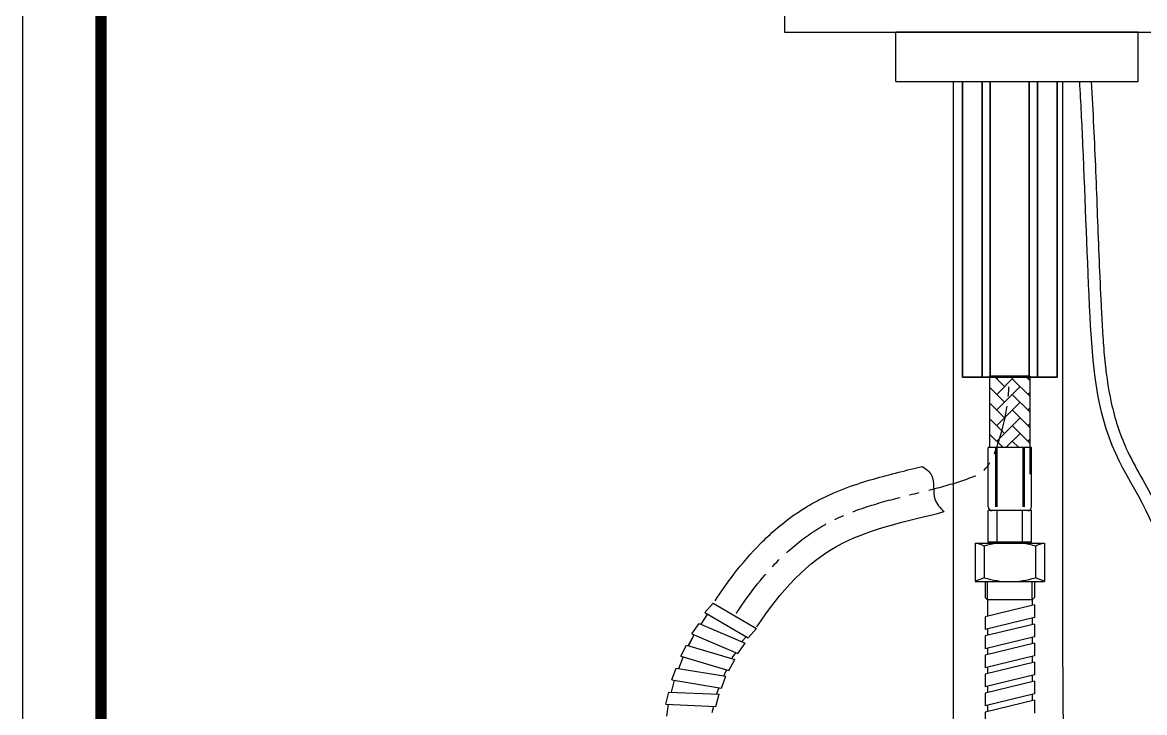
# Model space of a CAD drawing. Extents: x 1350 to 2592, y -2 to 907.
# Drawn here: x 1350.5 to 1635.3, y 267.8 to 442.9 of the extents above; entities that cross this region are included whole.
import ezdxf

# ---------------------------------------------------------------- set-up
doc = ezdxf.new("R2010")
doc.units = 0
doc.header["$LTSCALE"] = 10
doc.header["$MEASUREMENT"] = 0
doc.linetypes.add('CENTER', pattern=[2, 1.25, -0.25, 0.25, -0.25])
doc.layers.get('0').update_dxf_attribs({"linetype": 'CONTINUOUS'})
doc.layers.add('중심선', color=1, linetype='CENTER', lineweight=25)

msp = doc.modelspace()

# ---------------------------------------------------------------- hatches: boundary and pattern name
h = msp.add_hatch()
h.set_pattern_fill('AR-HBONE', color=256, scale=0.7, style=0)
h.set_pattern_definition([(45, (77.2462, -87.0518), (3e-16, 3.959798), [8.4, -2.8]), (135, (79.226, -85.072), (3e-16, 3.959798), [8.4, -2.8])])
h.paths.add_polyline_path([(1606.21, 353.12), (1596.09, 353.12), (1596.09, 335.03), (1606.21, 335.03)])

# ---------------------------------------------------------------- linework, layer by layer
at = {"color": 0, "linetype": 'Continuous'}
msp.add_line((1543.96, 445.39), (1543.96, 440.39), dxfattribs=at)
at = {"ltscale": 0.5}
for p, q in [((1543.96, 440.39), (1662, 440.39)), ((1633.75, 440.39), (1572.22, 440.39)), ((1583.5, 427.89), (1603.5, 427.89)), ((1592.38, 310.78), (1609.92, 310.78)), ((1592.38, 301.03), (1609.92, 301.03))]:
    msp.add_line(p, q, dxfattribs=at)
for p, q in [((1586.88, 285.33), (1586.88, 427.89)), ((1614.62, 285.33), (1614.62, 427.89)), ((1596.09, 335.03), (1596.09, 353.12)), ((1606.21, 353.12), (1606.21, 352.97)), ((1606.21, 352.97), (1606.21, 352)), ((1606.21, 352), (1606.21, 349.01)), ((1606.21, 349.01), (1606.21, 348.05)), ((1606.21, 348.05), (1606.21, 335.03)), ((1606.21, 345.05), (1606.21, 344.09)), ((1595.65, 320.03), (1595.65, 335.03)), ((1606.65, 335.03), (1595.65, 335.03)), ((1606.65, 335.03), (1595.65, 335.03)), ((1595.65, 320.03), (1595.65, 335.03)), ((1606.65, 335.03), (1595.65, 335.03)), ((1597.58, 320.03), (1597.58, 335.03)), ((1597.58, 320.03), (1597.58, 335.03)), ((1597.95, 320.03), (1597.95, 335.03)), ((1597.95, 320.03), (1597.95, 335.03)), ((1604.49, 320.03), (1604.49, 335.03)), ((1604.49, 320.03), (1604.49, 335.03)), ((1604.86, 320.03), (1604.86, 335.03)), ((1604.86, 320.03), (1604.86, 335.03)), ((1606.21, 335.03), (1606.21, 328.25)), ((1606.21, 335.03), (1606.21, 328.25)), ((1606.65, 320.03), (1606.65, 335.03)), ((1606.65, 320.03), (1606.65, 335.03)), ((1595.65, 311.03), (1595.65, 319.03)), ((1606.65, 319.03), (1595.65, 319.03)), ((1595.65, 311.03), (1595.65, 319.03)), ((1606.65, 319.03), (1595.65, 319.03)), ((1597.97, 311.03), (1597.97, 319.03)), ((1597.97, 311.03), (1597.97, 319.03)), ((1604.32, 311.03), (1604.32, 319.03)), ((1604.32, 311.03), (1604.32, 319.03)), ((1606.65, 311.03), (1606.65, 319.03)), ((1606.65, 311.03), (1606.65, 319.03)), ((1592.38, 310.78), (1592.38, 301.03)), ((1606.65, 311.03), (1595.65, 311.03)), ((1609.92, 310.78), (1609.92, 301.03)), ((1594.65, 310.03), (1594.65, 302.03)), ((1607.65, 310.03), (1607.65, 302.03)), ((1592.38, 301.03), (1609.92, 301.03)), ((1594.9, 301.03), (1594.9, 296.97)), ((1607.4, 301.03), (1607.4, 296.97)), ((1595.46, 296.41), (1594.9, 296.97)), ((1595.46, 296.41), (1595.46, 292.21)), ((1606.84, 296.41), (1595.46, 296.41)), ((1606.84, 296.41), (1607.4, 296.97)), ((1606.84, 296.41), (1606.84, 294.97)), ((1523.7, 293.21), (1525.84, 295.59)), ((1525.84, 295.59), (1536.86, 289.14)), ((1607.4, 295.11), (1594.9, 292.07)), ((1607.4, 295.11), (1607.4, 291.88)), ((1522.81, 290.19), (1524.45, 292.82)), ((1523.7, 293.21), (1534.72, 286.76)), ((1594.9, 292.07), (1594.9, 288.84)), ((1607.4, 291.88), (1594.9, 288.84)), ((1606.84, 291.74), (1606.84, 290.13)), ((1520.41, 287.81), (1522.25, 290.43)), ((1520.41, 287.81), (1532.13, 282.75)), ((1522.25, 290.43), (1533.97, 285.37)), ((1534.72, 286.76), (1536.86, 289.14)), ((1607.4, 290.27), (1594.9, 287.23)), ((1595.46, 288.98), (1595.46, 287.37)), ((1607.4, 290.27), (1607.4, 287.04)), ((1517.6, 282.07), (1519.1, 284.89)), ((1519.1, 284.89), (1531.35, 281.3)), ((1519.55, 284.76), (1521.03, 287.54)), ((1519.61, 284.86), (1521.03, 287.54)), ((1532.13, 282.75), (1533.97, 285.37)), ((1533.15, 285.86), (1534.22, 287.05)), ((1586.88, 218.63), (1586.88, 285.33)), ((1594.9, 287.23), (1594.9, 284)), ((1607.4, 287.04), (1594.9, 284)), ((1607.4, 285.43), (1594.9, 282.39)), ((1606.84, 286.9), (1606.84, 285.29)), ((1607.4, 285.43), (1607.4, 282.2)), ((1615.06, 222.72), (1614.62, 285.33)), ((1517.6, 282.07), (1529.84, 278.47)), ((1530.68, 281.67), (1531.6, 282.98)), ((1594.9, 282.39), (1594.9, 279.16)), ((1607.4, 282.2), (1594.9, 279.16)), ((1595.46, 284.14), (1595.46, 282.53)), ((1606.84, 282.06), (1606.84, 280.45)), ((1517.13, 278.98), (1518.25, 281.88)), ((1529.84, 278.47), (1531.35, 281.3)), ((1607.4, 280.59), (1594.9, 277.55)), ((1595.46, 279.3), (1595.46, 277.69)), ((1607.4, 280.59), (1607.4, 277.36)), ((1515.32, 276.1), (1516.47, 279.09)), ((1516.47, 279.09), (1529.06, 277.01)), ((1527.92, 274.02), (1529.06, 277.01)), ((1528.54, 277.22), (1529.29, 278.64)), ((1594.9, 277.55), (1594.9, 274.32)), ((1607.4, 277.36), (1594.9, 274.32)), ((1606.84, 277.22), (1606.84, 275.61)), ((1515.24, 272.98), (1515.99, 275.99)), ((1515.32, 276.1), (1527.92, 274.02)), ((1526.77, 272.62), (1527.35, 274.12)), ((1607.4, 275.75), (1594.9, 272.71)), ((1595.46, 274.46), (1595.46, 272.85)), ((1607.4, 275.75), (1607.4, 272.52)), ((1513.8, 269.9), (1514.57, 273)), ((1514.57, 273), (1527.32, 272.48)), ((1526.55, 269.37), (1527.32, 272.48)), ((1594.9, 272.71), (1594.9, 269.48)), ((1607.4, 272.52), (1594.9, 269.48)), ((1607.4, 270.91), (1594.9, 267.87)), ((1606.84, 272.38), (1606.84, 270.77)), ((1607.4, 270.91), (1607.4, 267.68)), ((1513.8, 269.9), (1526.55, 269.37)), ((1514.1, 266.86), (1514.47, 269.87)), ((1525.58, 267.84), (1525.97, 269.4)), ((1594.9, 267.87), (1594.9, 264.65)), ((1595.46, 269.62), (1595.46, 268.01))]:
    msp.add_line(p, q)
at = {"color": 7, "lineweight": 35}
for p, q in [((1589.14, 427.89), (1589.14, 352.88)), ((1594.09, 352.88), (1594.09, 427.89)), ((1596.19, 352.88), (1596.19, 427.89)), ((1606.09, 427.89), (1606.09, 352.88)), ((1608.19, 427.89), (1608.19, 352.88)), ((1613.14, 352.88), (1613.14, 427.89))]:
    msp.add_line(p, q, dxfattribs=at)
at = {"color": 7, "lineweight": 35, "ltscale": 0.123772}
for p, q in [((1594.09, 352.88), (1589.14, 352.88)), ((1613.14, 352.88), (1608.19, 352.88))]:
    msp.add_line(p, q, dxfattribs=at)
at = {"color": 7, "lineweight": 35, "ltscale": 0.052499}
for p, q in [((1596.19, 352.88), (1594.09, 352.88)), ((1606.09, 352.88), (1608.19, 352.88))]:
    msp.add_line(p, q, dxfattribs=at)
at = {"color": 7, "lineweight": 35, "ltscale": 0.247543}
for p, q in [((1605.77, 353.12), (1595.87, 353.12)), ((1606.2, 352.88), (1596.08, 352.88))]:
    msp.add_line(p, q, dxfattribs=at)
at = {"color": 3}
for p, q in [((1595.46, 296.41), (1595.46, 301.03)), ((1606.84, 296.41), (1606.84, 301.03))]:
    msp.add_line(p, q, dxfattribs=at)
at = {"ltscale": 0.5}
msp.add_lwpolyline([(1350.49, -2.02), (2591.73, -2.02), (2591.73, 907.46), (1350.49, 907.46)], close=True, dxfattribs=at)
at = {"color": 5, "linetype": 'ByBlock', "lineweight": 200, "const_width": 2.86}
msp.add_lwpolyline([(1370.45, 36.93), (2571.65, 36.93), (2571.65, 886.35), (1370.45, 886.35)], close=True, dxfattribs=at)
for centre, radius, start, end in [((1596.65, 320.03), 1, 180, 270), ((1596.65, 320.03), 1, 180, 270), ((1605.65, 320.03), 1, 270, 0), ((1605.65, 320.03), 1, 270, 0), ((1589.57, 298.49), 12.61, 66.2483, 75.936), ((1601.15, 289.4), 21.63, 72.5082, 107.4918), ((1612.73, 298.49), 12.61, 104.064, 113.7517), ((1589.57, 313.57), 12.61, 284.064, 293.7517), ((1601.15, 322.65), 21.63, 252.5081, 287.4919), ((1612.73, 313.57), 12.61, 246.2483, 255.936)]:
    msp.add_arc(centre, radius, start, end)
at = {"ltscale": 0.5}
for points, knots in [([(1618.81, 427.89), (1619.1, 422.55), (1620.13, 402.65), (1621.01, 371.11), (1623.71, 334.02), (1640.92, 313.8), (1639.11, 302.5), (1638.97, 301.61)], [2.461985, 2.461985, 2.461985, 2.461985, 18.503757, 62.213873, 97.448387, 128.889519, 131.555926, 131.555926, 131.555926, 131.555926]), ([(1621.82, 427.89), (1622.02, 424.08), (1622.22, 420.26), (1622.59, 412.67), (1622.76, 408.89), (1623.07, 401.34), (1623.21, 397.57), (1623.64, 386.26), (1623.93, 378.73), (1624.41, 369.07), (1624.52, 366.95), (1624.77, 362.75), (1624.92, 360.65), (1625.48, 354.43), (1626.03, 350.35), (1627.78, 342.41), (1628.99, 338.55), (1631.77, 332.47), (1633.06, 330.11), (1635.76, 325.31), (1637.16, 322.87), (1639.66, 317.82), (1640.77, 315.21), (1641.83, 311.25), (1642.08, 310.01), (1642.33, 307.96), (1642.39, 307.18), (1642.42, 305.65), (1642.4, 304.91), (1642.3, 303.78), (1642.26, 303.4), (1642.17, 302.66), (1642.12, 302.3), (1642.04, 301.84), (1642.03, 301.73), (1642.01, 301.61)], [2.620661, 2.620661, 2.620661, 2.620661, 14.064307, 14.064307, 25.39521, 25.39521, 36.726113, 36.726113, 59.387919, 59.387919, 65.734166, 65.734166, 72.080413, 72.080413, 84.772906, 84.772906, 97.465399, 97.465399, 105.364, 105.364, 113.262601, 113.262601, 121.161202, 121.161202, 124.64214, 124.64214, 126.771933, 126.771933, 128.729691, 128.729691, 129.743777, 129.743777, 130.757863, 130.757863, 131.084173, 131.084173, 131.084173, 131.084173])]:
    msp.add_open_spline(points, degree=3, knots=knots, dxfattribs=at)
at = {"color": 1, "linetype": 'CENTER'}
msp.add_open_spline([(1531.7, 292.96), (1531.82, 293.14), (1531.94, 293.31), (1534.89, 297.76), (1537.99, 301.83), (1543.97, 308.06), (1546.63, 310.42), (1550.77, 313.39), (1552.04, 314.22), (1554.23, 315.51), (1555.12, 315.99), (1556.92, 316.9), (1557.84, 317.33), (1560.6, 318.53), (1562.46, 319.22), (1567.56, 320.92), (1570.8, 321.78), (1577.18, 323.39), (1580.31, 324.13), (1586.3, 325.74), (1589.14, 326.6), (1593.79, 328.39), (1595.69, 329.27), (1597.74, 334.84), (1601.52, 344.91), (1600.82, 353.12)], degree=3, knots=[22.352411, 22.352411, 22.352411, 22.352411, 22.942572, 22.942572, 37.10241, 37.10241, 46.904646, 46.904646, 51.03864, 51.03864, 53.744952, 53.744952, 56.451264, 56.451264, 61.863888, 61.863888, 71.165375, 71.165375, 80.466862, 80.466862, 89.768349, 89.768349, 97.059083, 97.059083, 97.576939, 97.576939, 97.576939, 97.576939], dxfattribs=at)
for points, knots in [([(1526.3, 296.12), (1527.8, 298.42), (1529.39, 300.69), (1533.17, 305.61), (1535.41, 308.24), (1540.36, 313.22), (1543.05, 315.56), (1547.13, 318.47), (1548.28, 319.23), (1550.34, 320.48), (1551.23, 320.99), (1552.85, 321.85), (1553.58, 322.22), (1555.04, 322.92), (1555.77, 323.25), (1558.75, 324.53), (1561, 325.34), (1565.43, 326.77), (1567.61, 327.38), (1571.9, 328.52), (1574.01, 329.03), (1577.01, 329.78), (1577.96, 330.01), (1578.89, 330.25)], [22.06908, 22.06908, 22.06908, 22.06908, 29.291262, 29.291262, 38.153958, 38.153958, 47.016655, 47.016655, 50.363196, 50.363196, 52.795725, 52.795725, 54.724992, 54.724992, 56.654258, 56.654258, 62.626725, 62.626725, 68.599192, 68.599192, 74.647025, 74.647025, 77.520975, 77.520975, 77.520975, 77.520975]), ([(1578.89, 330.25), (1579.95, 329.55), (1582.47, 327.69), (1581.11, 322.25), (1583.42, 319.77), (1584.47, 318.78)], [1.628678, 1.628678, 1.628678, 1.628678, 4.919017, 11.019286, 14.943054, 14.943054, 14.943054, 14.943054]), ([(1536.95, 289.56), (1542.82, 298.49), (1555.41, 312.67), (1575.6, 316.43), (1584.47, 318.78)], [22.391961, 22.391961, 22.391961, 22.391961, 53.506965, 80.016397, 80.016397, 80.016397, 80.016397])]:
    msp.add_open_spline(points, degree=3, knots=knots)
at = {"layer": '중심선', "color": 0, "linetype": 'Continuous'}
for p, q in [((1572.22, 427.89), (1572.22, 440.39)), ((1633.75, 427.89), (1633.75, 440.39)), ((1572.22, 427.89), (1588.42, 427.89)), ((1603.5, 427.89), (1633.75, 427.89)), ((1595.45, 352.88), (1591.14, 352.88))]:
    msp.add_line(p, q, dxfattribs=at)

doc.saveas('drawing.dxf')
